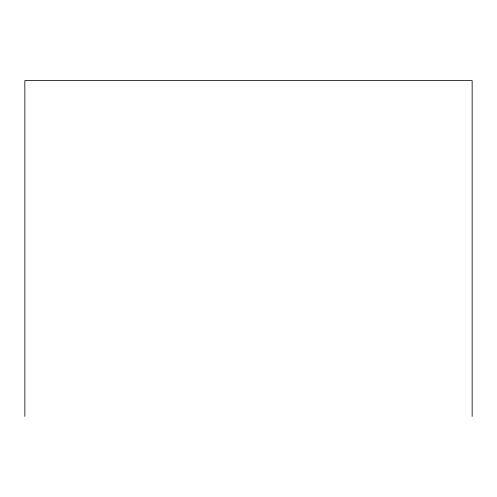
<?xml version="1.0" encoding="UTF-8"?>
<svg xmlns="http://www.w3.org/2000/svg" width="497" height="497" viewBox="0 0 497 497"><rect width="100%" height="100%" fill="white"/><g stroke="black" fill="none" stroke-linecap="round" stroke-linejoin="round"><path stroke-width="0.75" d="M472.15 416.411L472.15 80.589L24.85 80.589L24.85 416.411"/></g></svg>
